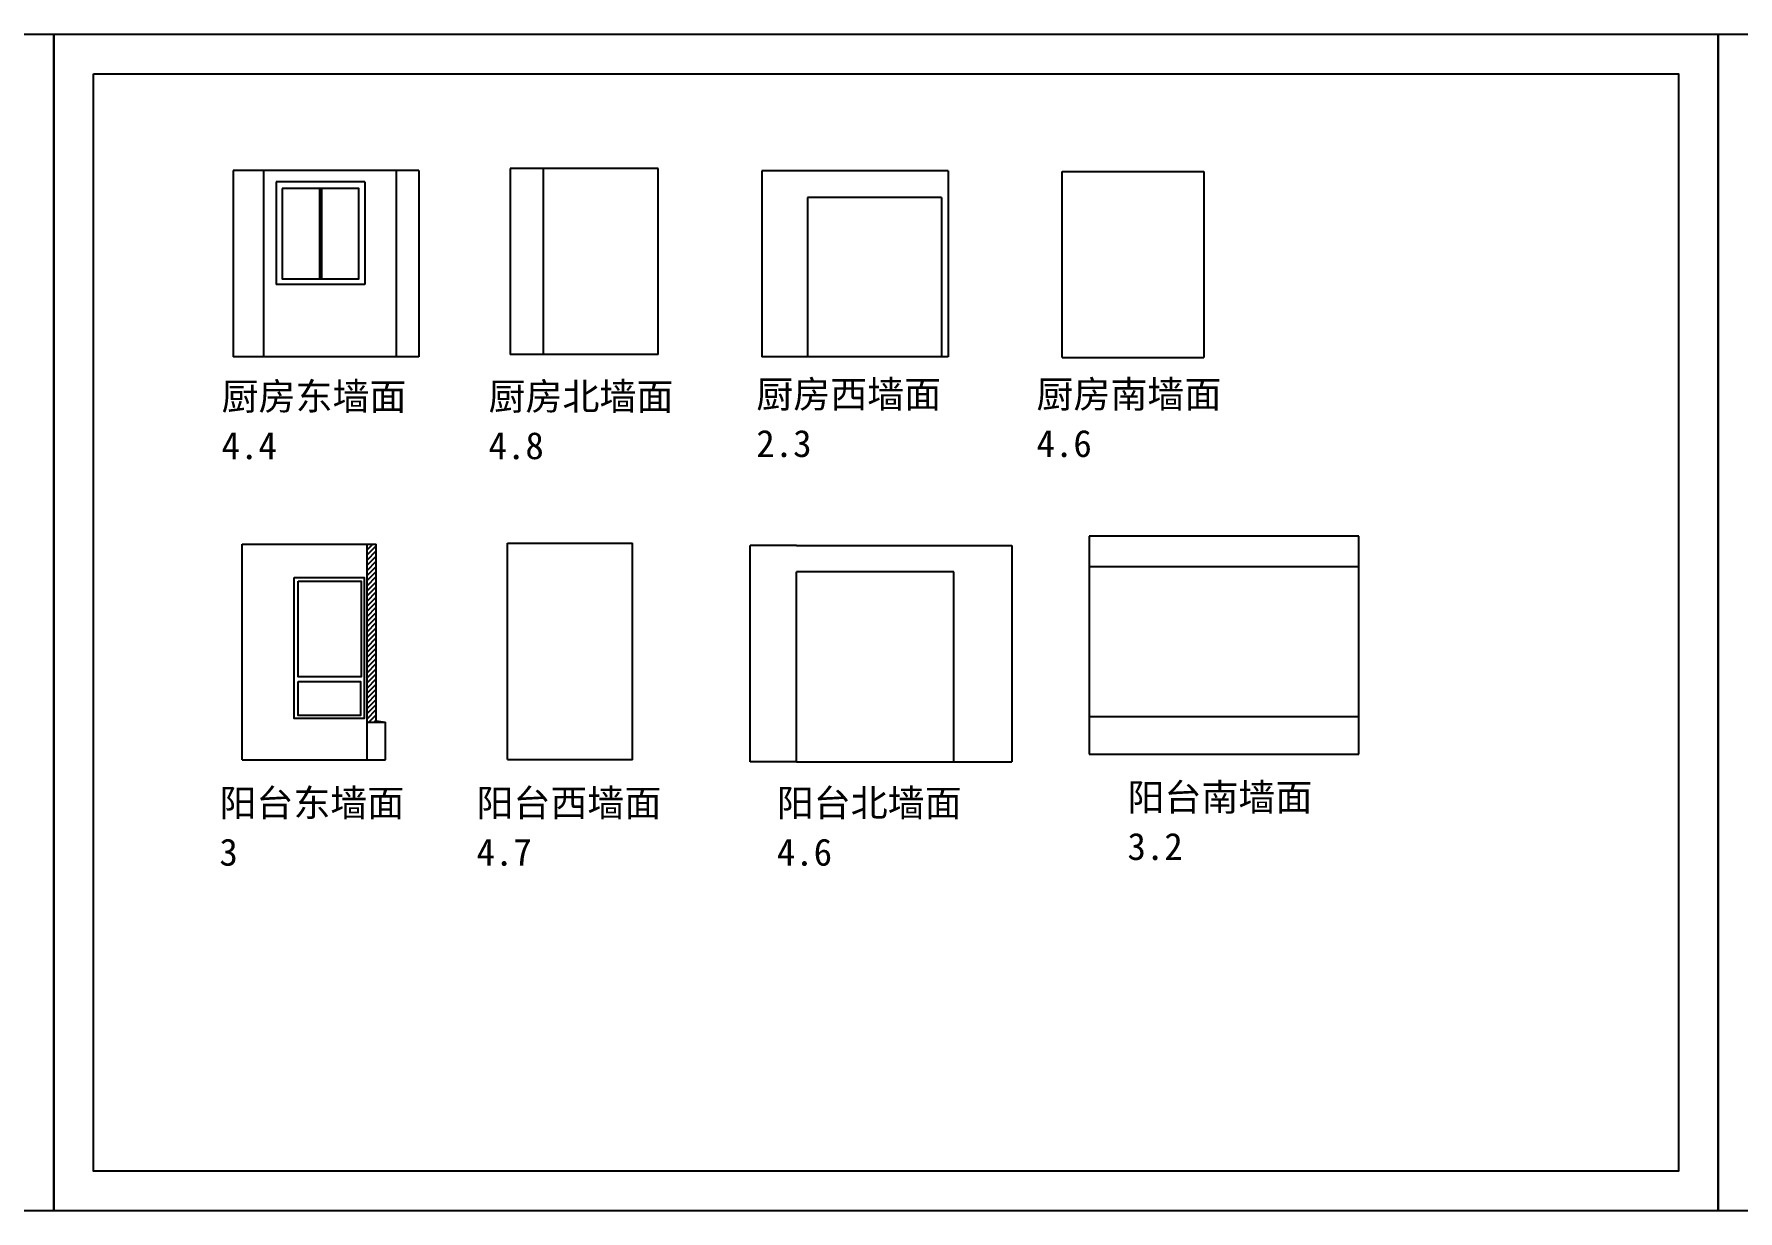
# Model space of a CAD drawing. Header units: millimetres. Extents: x -1666 to 220555, y -7114 to 28673.
# Drawn here: x 154582 to 177009, y -4928 to 10561 of the extents above; entities that cross this region are included whole.
import ezdxf

# ---------------------------------------------------------------- set-up
doc = ezdxf.new("R2010")
doc.units = ezdxf.units.MM
doc.header["$LTSCALE"] = 80
doc.styles.get("Standard").update_dxf_attribs({"font": 'arial.ttf'})

msp = doc.modelspace()

# ---------------------------------------------------------------- hatches: boundary and pattern name
at = {"true_color": 0xcd2027}
h = msp.add_hatch(dxfattribs=at)
h.set_pattern_fill('ANSI31', color=242, scale=15)
h.set_pattern_definition([(45, (55236.604, 800.9), (-33.67596, 33.67596), [])])
h.paths.add_polyline_path([(159086.604, 3845.9), (158966.604, 3845.9), (158966.604, 1505.9), (159086.604, 1505.9)])

# ---------------------------------------------------------------- linework, layer by layer
at = {"color": 41, "true_color": 0xf4ee51}
for p, q in [((157202.358, 8765.186), (157202.358, 6315.186)), ((157602.358, 8765.186), (157602.358, 6315.186)), ((159347.358, 8765.186), (159347.358, 6315.186)), ((159647.358, 8765.186), (159647.358, 6315.186)), ((160847.004, 8792.277), (160847.004, 6342.277)), ((161287.004, 6342.277), (161287.004, 8792.277)), ((162797.004, 6342.277), (162797.004, 8792.277)), ((164163.035, 8761.123), (164163.035, 6311.123)), ((166526.905, 8761.123), (164763.035, 8761.123)), ((166613.035, 8761.123), (166526.905, 8761.123)), ((166613.035, 8761.123), (166613.035, 6311.123)), ((168115.491, 6302.416), (168115.491, 8752.416)), ((169980.491, 8752.416), (169980.491, 6302.416)), ((157767.358, 8615.186), (157767.358, 7265.186)), ((158337.358, 8530.186), (158337.358, 7340.186)), ((158352.358, 8530.186), (158352.358, 7340.186)), ((158367.358, 8530.186), (158367.358, 7340.186)), ((158937.358, 8615.186), (158937.358, 7265.186)), ((166526.905, 8411.123), (164763.035, 8411.123)), ((164763.035, 8411.123), (164763.035, 6311.123)), ((166526.905, 8411.123), (166526.905, 6311.123)), ((166526.905, 6311.123), (164763.035, 6311.123)), ((166613.035, 6311.123), (166526.905, 6311.123)), ((157321.604, 1010.9), (157321.604, 3845.9)), ((157321.604, 3845.9), (158966.604, 3845.9)), ((158966.604, 1010.9), (158966.604, 3845.9)), ((158966.604, 3845.9), (159086.604, 3845.9)), ((159086.604, 1505.9), (159086.604, 3845.9)), ((160815.378, 1011.213), (160815.378, 3861.607)), ((162460.378, 1010.82), (162460.378, 3861.213)), ((164008.521, 981.744), (164008.521, 3831.744)), ((164618.521, 3831.744), (166688.521, 3831.744)), ((167453.521, 3831.744), (167453.521, 981.744)), ((172017.931, 3954.565), (168467.931, 3954.565)), ((168467.931, 3954.565), (168467.931, 1084.565)), ((172017.931, 1084.565), (172017.931, 3954.565)), ((164618.521, 981.744), (164618.521, 3481.744)), ((166688.521, 981.744), (166688.521, 3481.744)), ((168467.931, 3554.565), (172017.931, 3554.565)), ((168467.931, 1579.565), (172017.931, 1579.565)), ((168467.931, 1579.565), (168467.931, 1084.565)), ((158966.604, 1505.9), (159206.604, 1505.9)), ((159086.604, 1520.9), (159206.604, 1505.9)), ((159206.604, 1010.9), (159206.604, 1505.9)), ((157321.604, 1010.9), (158966.604, 1010.9)), ((158966.604, 1010.9), (159206.604, 1010.9)), ((164618.521, 981.744), (166688.521, 981.744)), ((168467.931, 1084.565), (172017.931, 1084.565))]:
    msp.add_line(p, q, dxfattribs=at)
at = {"color": 2, "true_color": 0xf1eb1f}
for p, q in [((159647.358, 8765.186), (157202.358, 8765.186)), ((161287.004, 8792.277), (160847.004, 8792.277)), ((162797.004, 8792.277), (161287.004, 8792.277)), ((164763.035, 8761.123), (164163.035, 8761.123)), ((168115.491, 8752.416), (169980.491, 8752.416)), ((158937.358, 8615.186), (157767.358, 8615.186)), ((158937.358, 7265.186), (157767.358, 7265.186)), ((159647.358, 6315.186), (157202.358, 6315.186)), ((161287.004, 6342.277), (160847.004, 6342.277)), ((162797.004, 6342.277), (161287.004, 6342.277)), ((164763.035, 6311.123), (164163.035, 6311.123)), ((168115.491, 6302.416), (169980.491, 6302.416)), ((160815.378, 3861.213), (162460.378, 3861.213)), ((164618.521, 3831.744), (164008.521, 3831.744)), ((166688.521, 3831.744), (167453.521, 3831.744)), ((166688.521, 3481.744), (164618.521, 3481.744)), ((160815.378, 1011.213), (162460.378, 1011.213)), ((164618.521, 981.744), (164008.521, 981.744)), ((166688.521, 981.744), (167453.521, 981.744))]:
    msp.add_line(p, q, dxfattribs=at)
at = {"color": 41, "true_color": 0xf4ee51}
for points in [[(132939.667, 10561.061), (154843.543, 10561.061), (154843.543, -4928.109), (132939.667, -4928.109)], [(132939.667, 10561.061), (154843.543, 10561.061), (154843.543, -4928.109), (132939.667, -4928.109)], [(154843.543, 10561.061), (176747.419, 10561.061), (176747.419, -4928.109), (154843.543, -4928.109)], [(154843.543, 10561.061), (176747.419, 10561.061), (176747.419, -4928.109), (154843.543, -4928.109)], [(176747.419, 10561.061), (198651.296, 10561.061), (198651.296, -4928.109), (176747.419, -4928.109)], [(176747.419, 10561.061), (198651.296, 10561.061), (198651.296, -4928.109), (176747.419, -4928.109)], [(155366.128, 10038.476), (176224.835, 10038.476), (176224.835, -4405.524), (155366.128, -4405.524)], [(155366.128, 10038.476), (176224.835, 10038.476), (176224.835, -4405.524), (155366.128, -4405.524)], [(157847.358, 8530.186), (157847.358, 7340.186), (158857.358, 7340.186), (158857.358, 8530.186)], [(158006.604, 3410.9), (158926.604, 3410.9), (158926.604, 1550.9), (158006.604, 1550.9)], [(158056.604, 3360.9), (158886.604, 3360.9), (158886.604, 2100.9), (158056.604, 2100.9)], [(158056.604, 2040.9), (158876.604, 2040.9), (158876.604, 1590.9), (158056.604, 1590.9)]]:
    msp.add_lwpolyline(points, close=True, dxfattribs=at)

# ---------------------------------------------------------------- texts
at = {"color": 41, "true_color": 0xf4ee51, "char_height": 356.81724, "attachment_point": 1}
for s, insert in [('{\\fSimSun|b0|i0|c134|p2;厨房东墙面}', (157049.775, 5971.101)), ('{\\fSimSun|b0|i0|c134|p2;厨房北墙面}', (160563.675, 5971.101)), ('{\\fSimSun|b0|i0|c134|p2;厨房西墙面}', (164087.964, 5999.508)), ('{\\fSimSun|b0|i0|c134|p2;厨房南墙面}', (167776.02, 5999.508)), ('{\\fSimSun|b0|i0|c134|p2;4.4}', (157049.775, 5322.994)), ('{\\fSimSun|b0|i0|c134|p2;4.8}', (160563.675, 5322.994)), ('{\\fSimSun|b0|i0|c134|p2;2.3}', (164087.964, 5351.4)), ('{\\fSimSun|b0|i0|c134|p2;4.6}', (167776.02, 5351.4)), ('{\\fSimSun|b0|i0|c134|p2;阳台东墙面}', (157021.393, 620.523)), ('{\\fSimSun|b0|i0|c134|p2;阳台西墙面}', (160405.202, 620.523)), ('{\\fSimSun|b0|i0|c134|p2;阳台北墙面}', (164357.948, 620.523)), ('{\\fSimSun|b0|i0|c134|p2;阳台南墙面}', (168973.712, 695.699)), ('{\\fSimSun|b0|i0|c134|p2;3.2}', (168973.712, 47.592)), ('{\\fSimSun|b0|i0|c134|p2;3}', (157021.393, -27.584)), ('{\\fSimSun|b0|i0|c134|p2;4.7}', (160405.202, -27.584)), ('{\\fSimSun|b0|i0|c134|p2;4.6}', (164357.948, -27.584))]:
    msp.add_mtext_dynamic_manual_height_columns(s, width=197330.18505, gutter_width=1784.086, heights=[0], dxfattribs=dict(at, insert=insert))

doc.saveas('drawing.dxf')
